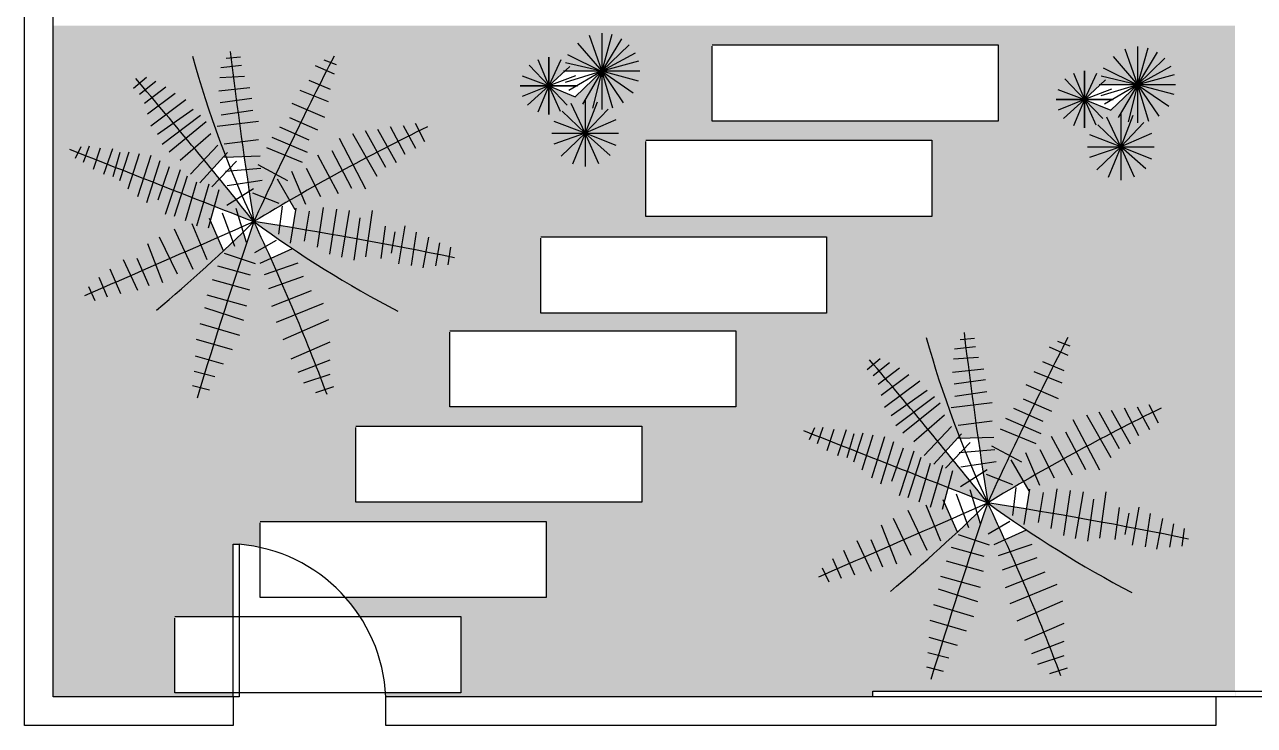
# Model space of a CAD drawing. Header units: metres. Extents: x 5374 to 45363, y 1840 to 12746.
# Drawn here: x 21878 to 22523, y 5055 to 5423 of the extents above; entities that cross this region are included whole.
import ezdxf

# ---------------------------------------------------------------- set-up
doc = ezdxf.new("R2010")
doc.units = ezdxf.units.M
for name, color, linetype in [('01', 1, 'Continuous'), ('02', 2, 'Continuous'), ('05', 5, 'Continuous'), ('06', 6, 'Continuous'), ('Block1', 1, 'Continuous')]:
    doc.layers.add(name, color=color, linetype=linetype)

# ---------------------------------------------------------------- blocks, each defined once
blk = doc.blocks.new('Palmeira001')
at = {"layer": 'Block1'}
for p, q in [((-14.01, 87.27), (-6.47, 88.05)), ((37.14, 86.34), (43.64, 84.01)), ((-17.39, 77.15), (-4.39, 77.93)), ((-16.87, 82.34), (-5.95, 83.64)), ((32.72, 83.49), (42.6, 79.08)), ((-55.9, 77.09), (-62.66, 71.37)), ((-50.96, 75.01), (-59.54, 68.26)), ((-45.76, 72.15), (-56.94, 63.59)), ((-17.91, 70.14), (-1.53, 71.96)), ((29.34, 75.7), (40.52, 71.03)), ((-40.82, 68.78), (-55.38, 57.88)), ((-35.1, 65.4), (-53.56, 51.65)), ((-17.17, 64.05), (-0.64, 66.32)), ((24.66, 70.51), (39.48, 64.54)), ((-50.11, 47.35), (-31.31, 60.61)), ((-16.68, 57.58), (0.01, 60.01)), ((20.49, 63.72), (37.5, 56.28)), ((-47.68, 42.17), (-27.42, 57.38)), ((-24.44, 53.87), (-43.94, 38.04)), ((-18.67, 51.64), (2.91, 54.24)), ((19.19, 56.12), (33.94, 49.64)), ((78.85, 51.94), (85.35, 39.99)), ((85.09, 53.23), (90.03, 43.63)), ((-22.1, 47.64), (-38.22, 33.63)), ((9.93, 45.93), (28.39, 37.89)), ((14.01, 51.26), (29.4, 44.47)), ((45.18, 45.36), (59.11, 18.82)), ((52.31, 47.79), (65.11, 25.3)), ((58.83, 49.34), (69.49, 30.13)), ((65.33, 50.12), (75.21, 32.47)), ((72.09, 51.42), (79.63, 36.88)), ((-90.34, 40.85), (-93.2, 34.62)), ((-85.92, 41.11), (-89.04, 32.54)), ((-80.2, 40.07), (-83.84, 28.91)), ((-73.7, 39.81), (-78.38, 26.31)), ((-18.46, 41.67), (-32.76, 26.36)), ((-15.03, 42.3), (2.91, 44.63)), ((7.07, 40.48), (25.79, 32.69)), ((41.41, 38.85), (51.81, 19.12)), ((-69.76, 37.72), (-73.48, 25.1)), ((-65.06, 38.04), (-69.92, 22.99)), ((-59.71, 37.07), (-65.54, 18.63)), ((-53.55, 36.26), (-60.52, 14.58)), ((-48.85, 33.51), (-55.82, 11.35)), ((-13.26, 37.78), (-27.82, 21.94)), ((-8.66, 33.24), (-21.61, 19.83)), ((-14.85, 35.43), (3.79, 35.99)), ((33.87, 36.51), (44.79, 16.26)), ((-43.93, 30.23), (-49.91, 12.84)), ((-38.21, 28.67), (-46.01, 5.31)), ((-14.41, 27.94), (4.17, 29.58)), ((2.58, 31.54), (18.24, 23.15)), ((20.32, 27.92), (27.66, 10.78)), ((27.89, 29.5), (35.43, 14.7)), ((-34.57, 25.3), (-41.33, 4.27)), ((-29.63, 22.18), (-35.61, 1.93)), ((-23.13, 21.14), (-29.63, -0.92)), ((-13.53, 20.49), (4.92, 23.2)), ((12.65, 24.07), (22.03, 7.95)), ((-17.93, 18.29), (-23.39, -1.96)), ((0.29, 18.8), (-13.69, 10.05)), ((-0.22, 16.7), (13.6, 11.14)), ((-8.95, 8.61), (-3.48, -9.22)), ((15.32, 9.69), (13.51, -5.08)), ((22.5, 8.66), (19.48, -9.74)), ((27.11, -8.75), (29.71, 7.08)), ((33.87, -11.87), (36.99, 8.9)), ((40.37, -15.5), (44.01, 8.12)), ((46.61, -17.06), (50.77, 7.34)), ((62.49, 7.34), (59.08, -16.93)), ((-31.97, 0.54), (-24.17, -18.41)), ((-23.01, 3.4), (-15.52, -13.68)), ((-16.05, 6.21), (-9.57, -11.28)), ((53.11, -18.62), (56.23, 3.45)), ((-41.33, -2.32), (-31.45, -23.34)), ((69.45, -0.91), (67.18, -17.74)), ((74.48, -3.83), (72.53, -14.99)), ((76.53, -20.69), (79.91, -0.7)), ((83.29, -21.47), (85.89, -4.08)), ((-55.32, -10.01), (-47.38, -30.39)), ((-49.13, -6.47), (-39.77, -25.94)), ((12.16, -8.29), (0.77, -14.83)), ((20.64, -12.77), (3.64, -20.44)), ((89.27, -22.77), (92.39, -6.67)), ((96.03, -21.73), (98.11, -9.53)), ((102.52, -21.21), (103.82, -11.86)), ((-68.1, -18.27), (-60.56, -34.36)), ((-60.83, -17.61), (-54.67, -32.01)), ((-15, -15.05), (1.22, -20.45)), ((-75.12, -23.2), (-69.4, -36.18)), ((-18.63, -21.66), (-1.49, -26.34)), ((23.61, -20.33), (5.94, -26.31)), ((-80.84, -27.61), (-76.42, -37.99)), ((-21.31, -28.85), (-1.81, -34.3)), ((8.33, -33.52), (26.52, -27.03)), ((-86.3, -32.54), (-82.92, -39.81)), ((-24.17, -36.89), (-3.37, -42.6)), ((9.89, -42.86), (30.68, -34.56)), ((-25.46, -43.58), (-4.88, -50.22)), ((12.35, -51.19), (36.98, -41.16)), ((15.92, -60.25), (39.9, -49.9)), ((-27.89, -51.83), (-6.99, -57.98)), ((-29.85, -60.05), (-10.87, -65.5)), ((20.04, -70.4), (40.58, -61.57)), ((-30.37, -68.88), (-15.55, -73.03)), ((23.68, -77.41), (40.58, -70.92)), ((-30.89, -76.92), (-19.97, -79.78)), ((26.8, -83.12), (40.58, -78.44)), ((-31.67, -84.45), (-22.83, -86.79)), ((33.04, -88.05), (42.4, -84.93))]:
    blk.add_line(p, q, dxfattribs=at)
for centre, radius, start, end in [((2745.81, 428.62), 2778.34, 186.98246, 188.84242), ((501.86, 237.09), 553.94, 195.57123, 205.16523), ((1867.64, -850.27), 2052.27, 152.78171, 155.47685), ((-2304.94, -1838.42), 2949.66, 38.59337, 40.48499), ((588.28, -966.7), 1132.69, 116.00948, 121.2603), ((9626.06, 24655.17), 26466.06, 248.447846, 248.672742), ((-15827.11, 36081.94), 39399.35, 293.545224, 293.685908), ((-601.07, 611.67), 856.81, 309.97906, 314.59507), ((2608.93, -888.16), 2755.99, 161.16614, 163.18811), ((355.55, 488.44), 602.61, 233.89955, 242.36755), ((-334.27, -2160.96), 2188.26, 78.39761, 81.20006), ((-1065.5, -503.13), 1179.43, 20.54645, 25.33398)]:
    blk.add_arc(centre, radius, start, end, dxfattribs=at)
blk = doc.blocks.new('Planta057')
at = {"layer": 'Block1'}
for p, q in [((4.5, 67.6), (17.6, 29.8)), ((17.6, 69.8), (17.6, -10.2)), ((28.4, 68.3), (17.6, 29.8)), ((-7.9, 59.3), (17.6, 29.8)), ((38.4, 64), (17.6, 29.8)), ((46.4, 57.6), (17.6, 29.8)), ((-49.5, 42.1), (-37.8, 14.5)), ((-37.8, -15.5), (-37.8, 44.5)), ((-37.8, 44.5), (-37.8, -15.5)), ((-25.2, 41.7), (-37.8, 14.5)), ((17.6, 29.8), (-20.3, 38.8)), ((-18.2, 47.6), (17.7, 29.7)), ((52.8, 48.8), (17.6, 29.8)), ((56.2, 40.3), (17.6, 29.8)), ((-58.6, 36.1), (-37.8, 14.5)), ((-15.8, 34.9), (-37.8, 14.5)), ((57.6, 29.8), (-22.4, 29.8)), ((17.6, 29.8), (-20.7, 18.2)), ((17.6, 29.8), (-16.9, 9.6)), ((17.6, 29.8), (-10.1, 3)), ((17.6, 29.8), (-2.7, -4.6)), ((17.6, 29.8), (7.8, -9)), ((17.6, 29.8), (50.6, 7.3)), ((56.3, 19.6), (17.6, 29.8)), ((17.6, 29.8), (40.2, -3.2)), ((17.7, 29.7), (29.1, -8.5)), ((-7.8, 14.5), (-67.8, 14.5)), ((-67.8, 14.5), (-7.8, 14.5)), ((-65.9, 24.9), (-37.8, 14.5)), ((-37.8, 14.5), (-65.7, 3.2)), ((-37.8, 14.5), (-60.1, -5.7)), ((-37.8, 14.5), (-49.5, -13.2)), ((-9.7, 25), (-37.8, 14.5)), ((-37.8, 14.5), (-10.1, 3)), ((-37.8, 14.5), (-18.5, -5.7)), ((-37.8, 14.5), (-26, -12.1)), ((0.3, -35.2), (-24, -12.1)), ((0.3, -35.2), (-14.3, -4.1)), ((0.3, -0.2), (0.3, -70.2)), ((12.7, -2.5), (0.3, -35.2)), ((24.5, -9.9), (0.3, -35.2)), ((0.3, -35.2), (-32.4, -22.8)), ((32.4, -21.2), (0.3, -35.2)), ((-34.7, -35.2), (35.3, -35.2)), ((0.3, -35.2), (-32.7, -46.7)), ((0.3, -35.2), (-25, -59.4)), ((0.3, -35.2), (-12.9, -67.6)), ((26.5, -58.4), (0.3, -35.2)), ((32.8, -48.2), (0.3, -35.2)), ((14.6, -67.2), (0.3, -35.2))]:
    blk.add_line(p, q, dxfattribs=at)

msp = doc.modelspace()

# ---------------------------------------------------------------- hatches: boundary and pattern name
at = {"layer": '02', "true_color": 0x136734}
h = msp.add_hatch(dxfattribs=at)
h.set_pattern_fill('CROSS', color=116)
edge = h.paths.add_edge_path()
edge.add_line((22512.769, 5422.221), (22107.769, 5422.221))
edge.add_line((22107.769, 5422.221), (21892.769, 5422.221))
edge.add_line((21892.769, 5422.221), (21892.769, 5070.171))
edge.add_line((21892.769, 5070.171), (21987.262, 5070.171))
edge.add_line((21987.262, 5070.171), (21987.262, 5072.221))
edge.add_line((21987.262, 5072.221), (21956.604, 5072.221))
edge.add_line((21956.604, 5072.221), (21956.604, 5112.221))
edge.add_line((21956.604, 5112.221), (21987.262, 5112.221))
edge.add_line((21987.262, 5112.221), (21987.262, 5150.171))
edge.add_line((21987.262, 5150.171), (21990.262, 5150.171))
edge.add_arc((21983.308, 5066.421), 84.038, 77.561191, 85.253087, ccw=False)
edge.add_line((22001.409, 5148.487), (22001.409, 5162.221))
edge.add_line((22001.409, 5162.221), (22151.409, 5162.221))
edge.add_line((22151.409, 5162.221), (22151.409, 5122.221))
edge.add_line((22151.409, 5122.221), (22046.148, 5122.221))
edge.add_arc((21983.308, 5066.421), 84.038, 33.023397, 41.60373, ccw=False)
edge.add_line((22053.77, 5112.221), (22106.604, 5112.221))
edge.add_line((22106.604, 5112.221), (22106.604, 5072.221))
edge.add_line((22106.604, 5072.221), (22067.146, 5072.221))
edge.add_arc((21983.308, 5066.421), 84.038, 2.557532, 3.956998, ccw=False)
edge.add_line((22067.262, 5070.171), (22322.802, 5070.171))
edge.add_line((22322.802, 5070.171), (22322.802, 5073.171))
edge.add_line((22322.802, 5073.171), (22513.004, 5073.171))
edge.add_line((22513.004, 5073.171), (22513.004, 5070.171))
edge.add_line((22513.004, 5070.171), (22512.769, 5070.171))
edge.add_line((22512.769, 5070.171), (22512.769, 5422.221))
h.paths.add_polyline_path([(22461.578, 5391.256), (22447.758, 5377.889), (22433.893, 5383.611), (22442.171, 5391.29), (22461.511, 5391.29), (22461.396, 5391.347), (22461.612, 5391.29), (22461.612, 5391.39), (22461.65, 5391.264), (22461.888, 5391.101), (22461.665, 5391.213), (22461.82, 5390.693), (22461.634, 5391.228)], flags=16)
edge = h.paths.add_edge_path(flags=16)
edge.add_line((22401.834, 5183.058), (22404.868, 5177.839))
edge.add_line((22404.868, 5177.839), (22403.365, 5168.667))
edge.add_arc((22048.292, 3009.408), 2188.259, 80.661737, 81.200061)
edge.add_arc((22738.121, 5658.807), 602.608, 233.899552, 236.261017)
edge.add_line((22403.426, 5157.692), (22392.016, 5152.545))
edge.add_arc((21317.063, 4667.239), 1179.426, 24.297593, 25.333978)
edge.add_arc((24991.497, 4282.204), 2755.995, 161.166141, 161.413759)
edge.add_line((22379.242, 5160.627), (22377.461, 5166.436))
edge.add_arc((21781.501, 5782.033), 856.813, 313.114208, 314.071447, ccw=False)
edge.add_line((22367.094, 5156.566), (22360.215, 5172.269))
edge.add_line((22360.215, 5172.269), (22362.306, 5180.022))
edge.add_arc((32008.622, 29825.531), 26466.064, 248.6244953, 248.6727421)
edge.add_arc((20077.628, 3331.941), 2949.662, 38.593368, 39.273942)
edge.add_line((22361.045, 5199.162), (22368.095, 5206.83))
edge.add_arc((22884.422, 5407.459), 553.937, 201.234548, 201.347349)
edge.add_line((22368.491, 5205.814), (22377.961, 5206.1))
edge.add_arc((25128.378, 5598.987), 2778.336, 188.129498, 188.842417)
edge.add_arc((22970.846, 4203.664), 1132.69, 120.155848, 121.260296, ccw=False)
h.paths.add_polyline_path([(22388.578, 5372.221), (22238.578, 5372.221), (22238.578, 5412.221), (22388.578, 5412.221)], flags=16)
h.paths.add_polyline_path([(22353.747, 5322.221), (22203.747, 5322.221), (22203.747, 5362.221), (22353.747, 5362.221)], flags=16)
h.paths.add_polyline_path([(22298.578, 5271.482), (22148.578, 5271.482), (22148.578, 5311.482), (22298.578, 5311.482)], flags=16)
h.paths.add_polyline_path([(22250.902, 5262.221), (22250.902, 5222.221), (22100.902, 5222.221), (22100.902, 5262.221)], flags=16)
h.paths.add_polyline_path([(22201.588, 5212.221), (22201.588, 5172.221), (22051.588, 5172.221), (22051.588, 5212.221)], flags=16)
h.paths.add_polyline_path([(22180.581, 5398.318), (22180.82, 5398.155), (22180.596, 5398.267), (22180.751, 5397.747), (22180.565, 5398.282), (22180.509, 5398.31), (22166.69, 5384.943), (22152.824, 5390.665), (22161.102, 5398.344), (22180.442, 5398.344), (22180.327, 5398.401), (22180.544, 5398.344), (22180.544, 5398.444)], flags=16)
edge = h.paths.add_edge_path(flags=16)
edge.add_arc((22353.104, 5806.378), 602.608, 233.899552, 236.261017)
edge.add_line((22018.409, 5305.263), (22006.999, 5300.115))
edge.add_arc((20932.046, 4814.81), 1179.426, 24.297593, 25.333978)
edge.add_arc((24606.481, 4429.775), 2755.995, 161.166141, 161.413759)
edge.add_line((21994.225, 5308.198), (21992.445, 5314.007))
edge.add_arc((21396.484, 5929.604), 856.813, 313.114208, 314.071447, ccw=False)
edge.add_line((21982.077, 5304.137), (21975.198, 5319.84))
edge.add_line((21975.198, 5319.84), (21977.289, 5327.593))
edge.add_arc((31623.605, 29973.102), 26466.064, 248.6244953, 248.6727421)
edge.add_arc((19692.611, 3479.512), 2949.662, 38.593368, 39.273942)
edge.add_line((21976.028, 5346.733), (21983.078, 5354.401))
edge.add_arc((22499.405, 5555.03), 553.937, 201.234548, 201.347349)
edge.add_line((21983.474, 5353.385), (21992.944, 5353.671))
edge.add_arc((24743.361, 5746.558), 2778.336, 188.129498, 188.842417)
edge.add_arc((22585.829, 4351.235), 1132.69, 120.155848, 121.260296, ccw=False)
edge.add_line((22016.818, 5330.629), (22019.851, 5325.41))
edge.add_line((22019.851, 5325.41), (22018.348, 5316.238))
edge.add_arc((21663.275, 3156.979), 2188.259, 80.661737, 81.200061)

# ---------------------------------------------------------------- linework, layer by layer
for points in [[(22238.578, 5412.221), (22388.578, 5412.221), (22388.578, 5372.221), (22238.578, 5372.221), (22238.578, 5411.482)], [(22203.747, 5362.221), (22353.747, 5362.221), (22353.747, 5322.221), (22203.747, 5322.221), (22203.747, 5361.482)], [(22148.578, 5311.482), (22298.578, 5311.482), (22298.578, 5271.482), (22148.578, 5271.482), (22148.578, 5310.744)], [(22100.902, 5262.221), (22250.902, 5262.221), (22250.902, 5222.221), (22100.902, 5222.221), (22100.902, 5261.482)], [(22051.588, 5212.221), (22201.588, 5212.221), (22201.588, 5172.221), (22051.588, 5172.221), (22051.588, 5211.482)], [(22001.409, 5162.221), (22151.409, 5162.221), (22151.409, 5122.221), (22001.409, 5122.221), (22001.409, 5161.482)], [(21956.604, 5112.221), (22106.604, 5112.221), (22106.604, 5072.221), (21956.604, 5072.221), (21956.604, 5111.482)]]:
    msp.add_lwpolyline(points)
at = {"layer": '01'}
msp.add_arc((21983.308, 5066.421), 84.038, 2.557532, 85.253087, dxfattribs=at)
at = {"layer": '02'}
for points in [[(21987.262, 5070.171), (21987.262, 5150.171), (21990.262, 5150.171), (21990.262, 5070.171)], [(22322.802, 5070.171), (22322.802, 5073.171), (22682.802, 5073.171), (22682.802, 5070.171)]]:
    msp.add_lwpolyline(points, close=True, dxfattribs=at)
at = {"layer": '06'}
for p, q in [((21877.769, 5055.171), (21877.769, 7437.901)), ((21892.769, 5070.171), (21892.769, 7422.901)), ((21990.262, 5070.171), (21892.769, 5070.171)), ((21987.262, 5070.171), (21987.262, 5055.171)), ((22502.802, 5070.171), (22067.262, 5070.171)), ((22067.262, 5055.171), (22067.262, 5070.171)), ((22502.802, 5070.171), (22502.802, 5055.171)), ((21987.262, 5055.171), (21877.769, 5055.171)), ((22502.802, 5055.171), (22067.262, 5055.171))]:
    msp.add_line(p, q, dxfattribs=at)

# ---------------------------------------------------------------- block references
at = {"layer": '05', "xscale": 0.5, "yscale": 0.5, "zscale": 0.5}
for p in [(22171.744, 5383.432), (22452.813, 5376.378)]:
    msp.add_blockref('Planta057', p, dxfattribs=at)
at = {"layer": '05'}
for p in [(21997.549, 5317.936), (22382.566, 5170.365)]:
    msp.add_blockref('Palmeira001', p, dxfattribs=at)

doc.saveas('drawing.dxf')
